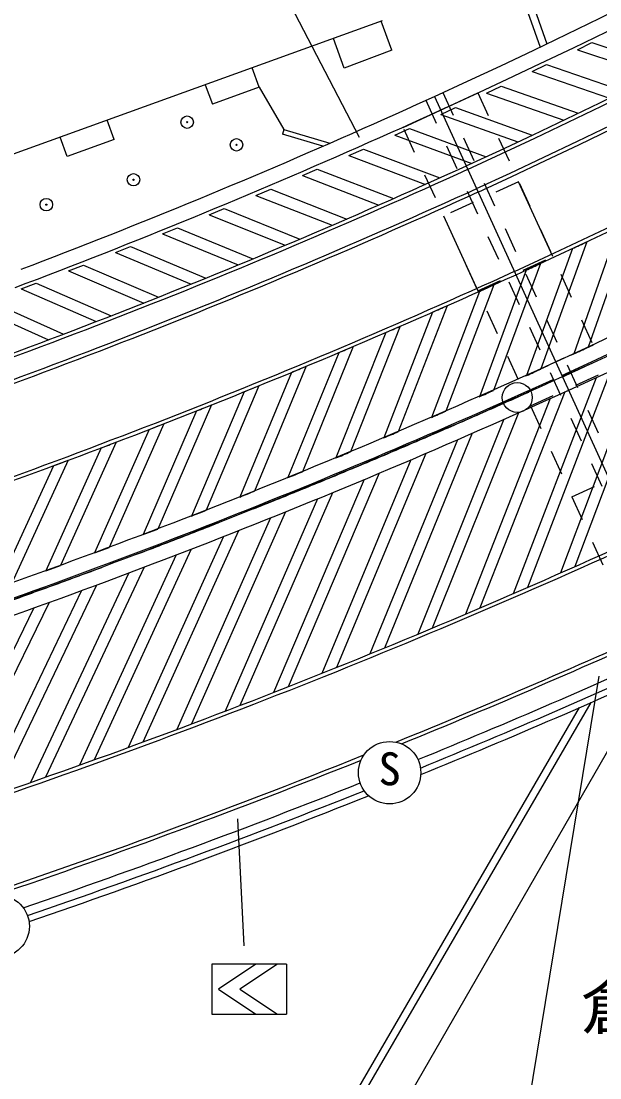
# Model space of a CAD drawing. Units: millimetres, scale not verified. Extents: x 40000 to 680000, y 20000 to 380000.
# Drawn here: x 443422 to 466617, y 231957 to 274323 of the extents above; entities that cross this region are included whole.
import ezdxf
from ezdxf.enums import TextEntityAlignment as Align

# ---------------------------------------------------------------- set-up
doc = ezdxf.new("R2010")
doc.units = ezdxf.units.MM
doc.header["$LTSCALE"] = 1000
doc.header["$PDMODE"] = 32
doc.header["$PDSIZE"] = 500
doc.linetypes.add('CHAIN', pattern=[18.5, 12, -1.5, 3.5, -1.5])
for name, color, linetype, lineweight in [('M-BGD', 7, 'Continuous', 25), ('M-BMK', 2, 'CHAIN', 13), ('M-BMK-SRVR', 3, 'Continuous', 25), ('M-STR-STR1', 1, 'Continuous', 25), ('M-STR-STRC', 7, 'Continuous', 25), ('M-STR-STRD', 171, 'Continuous', 25)]:
    doc.layers.add(name, color=color, linetype=linetype, lineweight=lineweight)
doc.layers.add('M-BGD-HTXT', color=7, linetype='Continuous')
doc.styles.add('ＭＳ ゴシック', font='')
doc.styles.get('ＭＳ ゴシック').set_extended_font_data('MS Gothic')

msp = doc.modelspace()

# ---------------------------------------------------------------- linework, layer by layer
at = {"layer": 'M-BGD'}
for p, q in [((462574, 278834), (464494, 273413)), ((462292, 278732), (464221, 273283)), ((457897, 274335), (432033, 264992)), ((458274, 273160), (457855, 274320)), ((456366, 272434), (455935, 273626)), ((465719, 273178), (466297, 273460)), ((466297, 273460), (469400, 272425)), ((458274, 273160), (456366, 272434)), ((465719, 273178), (468830, 272140)), ((452966, 271674), (452685, 272452)), ((463902, 272300), (464482, 272578)), ((464482, 272578), (467575, 271520)), ((463902, 272300), (467003, 271240)), ((450804, 271773), (451085, 270995)), ((452966, 271674), (451085, 270995)), ((452966, 271674), (453950, 269978)), ((462079, 271436), (462660, 271710)), ((462660, 271710), (465744, 270629)), ((458736, 270063), (461730, 271451)), ((459642, 271149), (460057, 270239)), ((460324, 271461), (460739, 270552)), ((461730, 271451), (462145, 270541)), ((462079, 271436), (465169, 270353)), ((459548, 270446), (460233, 270759)), ((460248, 270586), (460832, 270855)), ((460832, 270855), (463906, 269752)), ((447147, 269575), (446867, 270351)), ((459111, 270248), (459548, 270446)), ((460248, 270586), (463329, 269481)), ((453950, 269978), (453894, 269786)), ((453950, 269978), (455799, 269430)), ((458238, 269855), (458675, 270051)), ((458403, 269753), (458991, 270017)), ((458675, 270051), (459111, 270248)), ((459193, 269062), (458778, 269972)), ((458991, 270017), (462061, 268889)), ((445266, 268895), (444986, 269671)), ((447147, 269575), (445266, 268895)), ((455515, 269306), (453894, 269786)), ((456925, 269270), (457363, 269464)), ((457363, 269464), (457800, 269659)), ((457800, 269659), (458238, 269855)), ((458403, 269753), (461482, 268622)), ((461154, 269642), (461569, 268732)), ((462560, 269631), (462976, 268722)), ((456048, 268884), (456486, 269077)), ((456486, 269077), (456925, 269270)), ((456552, 268934), (457142, 269193)), ((457142, 269193), (460206, 268041)), ((460472, 269329), (460888, 268420)), ((455169, 268502), (455609, 268692)), ((455609, 268692), (456048, 268884)), ((456552, 268934), (459623, 267779)), ((454290, 268122), (454730, 268311)), ((454694, 268129), (455286, 268384)), ((454730, 268311), (455169, 268502)), ((455286, 268384), (458341, 267209)), ((453408, 267746), (453849, 267933)), ((453849, 267933), (454290, 268122)), ((454694, 268129), (457756, 266951)), ((460023, 267243), (459608, 268153)), ((461984, 267822), (462400, 266912)), ((463357, 267885), (462448, 267470)), ((464727, 264883), (463357, 267885)), ((463391, 267812), (463806, 266902)), ((452084, 267187), (452526, 267372)), ((452526, 267372), (452967, 267559)), ((452830, 267338), (453425, 267588)), ((452830, 267338), (455884, 266137)), ((452967, 267559), (453408, 267746)), ((453425, 267588), (456470, 266390)), ((461303, 267510), (461718, 266600)), ((451200, 266818), (451642, 267002)), ((451642, 267002), (452084, 267187)), ((461538, 267055), (460628, 266640)), ((450314, 266453), (450757, 266635)), ((450757, 266635), (451200, 266818)), ((450961, 266560), (451557, 266806)), ((450961, 266560), (454005, 265336)), ((451557, 266806), (454594, 265585)), ((460355, 266515), (461725, 263513)), ((448983, 265911), (449427, 266091)), ((449427, 266091), (449871, 266271)), ((449871, 266271), (450314, 266453)), ((460853, 265423), (460438, 266333)), ((467368, 266084), (465573, 260983)), ((467942, 266360), (466143, 261248)), ((448094, 265553), (448538, 265732)), ((448538, 265732), (448983, 265911)), ((449086, 265797), (449683, 266039)), ((449086, 265797), (452120, 264551)), ((449683, 266039), (452711, 264795)), ((462133, 265690), (462548, 264780)), ((462815, 266003), (463230, 265093)), ((464221, 265992), (464636, 265083)), ((447203, 265199), (447649, 265376)), ((447205, 265049), (447804, 265286)), ((447649, 265376), (448094, 265553)), ((447804, 265286), (450822, 264019)), ((466091, 265476), (464254, 260377)), ((445866, 264674), (446312, 264848)), ((446312, 264848), (446758, 265023)), ((446758, 265023), (447203, 265199)), ((447205, 265049), (450230, 263779)), ((465516, 265205), (463683, 260117)), ((444972, 264327), (445419, 264500)), ((445318, 264314), (445919, 264546)), ((445419, 264500), (445866, 264674)), ((445919, 264546), (448928, 263257)), ((461683, 263604), (461268, 264514)), ((464234, 264606), (462359, 259521)), ((463544, 264343), (464454, 264758)), ((443630, 263814), (444077, 263984)), ((444077, 263984), (444525, 264155)), ((444525, 264155), (444972, 264327)), ((445318, 264314), (448334, 263021)), ((463657, 264339), (461786, 259265)), ((463645, 264183), (464060, 263273)), ((465051, 264173), (465466, 263263)), ((443182, 263644), (443630, 263814)), ((443426, 263594), (444029, 263822)), ((443426, 263594), (446432, 262278)), ((444029, 263822), (447028, 262509)), ((462368, 263751), (460443, 258685)), ((461725, 263513), (462635, 263928)), ((462963, 263871), (463378, 262961)), ((442133, 263111), (445122, 261776)), ((461788, 263490), (459867, 258434)), ((441528, 262888), (444524, 261550)), ((460496, 262913), (458533, 257861)), ((462514, 261784), (462098, 262694)), ((459914, 262656), (457956, 257615)), ((464475, 262364), (464890, 261454)), ((465881, 262353), (466296, 261443)), ((458034, 261837), (456039, 256811)), ((458618, 262089), (456618, 257052)), ((463793, 262051), (464208, 261141)), ((456149, 261031), (454115, 256020)), ((456734, 261280), (454697, 256257)), ((466346, 261335), (465436, 260919)), ((468884, 261150), (465617, 252458)), ((463344, 259965), (462929, 260874)), ((468301, 260877), (465041, 252202)), ((454257, 260240), (452186, 255244)), ((454845, 260484), (452770, 255477)), ((464526, 260504), (463617, 260089)), ((467049, 260297), (463717, 251620)), ((464623, 260232), (465039, 259322)), ((465305, 260544), (465720, 259634)), ((465651, 259727), (466561, 260142)), ((466464, 260028), (463139, 251369)), ((452359, 259462), (450252, 254482)), ((452949, 259702), (450837, 254711)), ((465208, 259457), (461810, 250796)), ((463831, 258896), (464741, 259312)), ((451047, 258935), (448898, 253959)), ((464621, 259193), (461230, 250549)), ((463831, 258896), (464246, 257987)), ((450456, 258699), (448312, 253735)), ((463357, 258621), (459897, 249986)), ((466135, 258724), (466551, 257815)), ((449140, 258181), (446954, 253222)), ((462768, 258359), (459316, 249743)), ((465454, 258412), (465869, 257502)), ((448547, 257950), (446366, 253002)), ((461501, 257800), (457979, 249190)), ((446633, 257215), (444414, 252284)), ((447227, 257442), (445004, 252499)), ((460910, 257542), (457396, 248951)), ((459046, 256738), (455470, 248173)), ((459639, 256992), (456055, 248408)), ((464661, 257077), (465076, 256167)), ((444713, 256495), (442458, 251580)), ((445309, 256717), (443049, 251791)), ((466284, 256592), (466699, 255683)), ((457176, 255948), (453538, 247409)), ((457771, 256197), (454125, 247640)), ((465492, 255257), (466401, 255672)), ((455301, 255171), (451601, 246659)), ((455897, 255416), (452190, 246885)), ((465492, 255257), (465907, 254348)), ((454018, 254649), (450249, 246145)), ((453419, 254408), (449659, 245923)), ((452133, 253895), (448303, 245419)), ((451533, 253658), (447711, 245201)), ((466322, 253438), (466737, 252528)), ((450243, 253155), (446351, 244707)), ((449641, 252923), (445758, 244494)), ((447744, 252201), (443800, 243800)), ((448347, 252429), (444395, 244009)), ((446446, 251716), (442434, 243325)), ((445841, 251492), (441837, 243120)), ((444541, 251017), (440467, 242655)), ((443934, 250798), (439870, 242455)), ((454876, 227390), (466262, 247003)), ((454617, 227541), (465797, 246799)), ((467760, 246520), (455839, 225811))]:
    msp.add_line(p, q, dxfattribs=at)
for points in [[(459891, 270603), (459983, 270645), (460419, 270845), (460573, 270915)], [(465017, 259368), (465109, 259410), (465545, 259610), (465699, 259681)]]:
    msp.add_lwpolyline(points, dxfattribs=at)
for centre in [(450077, 270271), (452054, 269364), (447926, 267964), (444430, 266965)]:
    msp.add_circle(centre, 25, dxfattribs=at)
for centre, radius, start, end in [((349995, 512438), 265634, 294.51928, 314.76767), ((348413, 514191), 270350, 294.67004, 314.7423), ((348413, 514191), 270500, 294.67004, 314.74221), ((348413, 514191), 271350, 294.67004, 314.74171), ((348413, 514191), 271500, 294.67004, 314.74162), ((348413, 514191), 275000, 294.67004, 314.73961), ((348413, 514191), 275150, 294.67004, 314.73952), ((348866, 514811), 270724, 288.09902, 294.53075), ((348866, 514811), 270874, 288.09902, 294.53075), ((348866, 514811), 271724, 288.18225, 294.53075), ((348866, 514811), 271874, 288.18225, 294.53075), ((348413, 514191), 275150, 295.1883, 295.32082), ((348413, 514191), 275150, 294.7613, 294.89382), ((348866, 514811), 275374, 288.22505, 294.53075), ((348866, 514811), 275524, 288.22505, 294.53075), ((348866, 514811), 275524, 294.19502, 294.32736), ((348866, 514811), 275524, 293.7686, 293.90094), ((348866, 514811), 275524, 293.34217, 293.47451), ((348866, 514811), 275524, 292.91574, 293.04808), ((348413, 514191), 279000, 294.83003, 294.95896), ((348871, 514830), 279374, 294.44861, 294.60243), ((348866, 514811), 275524, 292.48932, 292.62165), ((348413, 514191), 279000, 294.40302, 294.53195), ((348866, 514811), 275524, 292.06289, 292.19523), ((348413, 514191), 279000, 293.97601, 294.10494), ((348866, 514811), 275524, 291.63646, 291.7688), ((348866, 514811), 279374, 293.41079, 293.53954), ((348866, 514811), 275524, 291.21003, 291.34237), ((348866, 514811), 279374, 292.98436, 293.11312), ((348866, 514811), 275524, 290.78361, 290.91595), ((348866, 514811), 279374, 292.55793, 292.68669), ((348866, 514811), 275524, 290.35718, 290.48952), ((348866, 514811), 279374, 292.13151, 292.26026), ((348866, 514811), 279374, 291.70508, 291.83384), ((348866, 514811), 279374, 291.27865, 291.40741), ((348866, 514811), 279374, 290.85222, 290.98098), ((348875, 514824), 287167, 288.05925, 294.52908), ((348875, 514824), 287317, 288.05925, 294.52908), ((348866, 514811), 279374, 290.4258, 290.55455), ((348866, 514811), 279374, 289.99937, 290.12813), ((348866, 514811), 290824, 292.13324, 294.53075), ((348866, 514811), 290974, 292.16969, 294.53075), ((348871, 514830), 291824, 292.2403, 294.52553), ((348871, 514830), 292174, 292.23365, 294.52553), ((348866, 514811), 290824, 288.29817, 291.86203), ((348866, 514811), 290974, 288.75176, 291.82559), ((348871, 514830), 291824, 288.92285, 291.75004), ((348871, 514830), 292174, 288.93412, 291.7567)]:
    msp.add_arc(centre, radius, start, end, dxfattribs=at)
for p in [(450077, 270271), (450077, 270271), (452054, 269364), (452054, 269364), (447926, 267964), (447926, 267964), (444430, 266965), (444430, 266965)]:
    msp.add_point(p, dxfattribs=at)
at = {"layer": 'M-BMK'}
msp.add_arc((348883, 514785), 280000, 287.98259, 314.46025, dxfattribs=at)
at = {"layer": 'M-BMK-SRVR'}
msp.add_circle((463306, 259233), 600, dxfattribs=at)
at = {"layer": 'M-STR-STR1'}
for p, q in [((459300, 270993), (459984, 271305)), ((459983, 271305), (470256, 248789)), ((458429, 270598), (458865, 270795)), ((458865, 270795), (459300, 270993)), ((457557, 270207), (457993, 270403)), ((457993, 270403), (458429, 270598)), ((456683, 269819), (457120, 270013)), ((457120, 270013), (457557, 270207)), ((455808, 269434), (456246, 269626)), ((456246, 269626), (456683, 269819)), ((454493, 268863), (454932, 269052)), ((454932, 269052), (455370, 269243)), ((455370, 269243), (455808, 269434)), ((453614, 268486), (454054, 268674)), ((454054, 268674), (454493, 268863)), ((452735, 268112), (453175, 268298)), ((453175, 268298), (453614, 268486)), ((451853, 267741), (452294, 267926)), ((452294, 267926), (452735, 268112)), ((450529, 267190), (450971, 267373)), ((450971, 267373), (451412, 267556)), ((451412, 267556), (451853, 267741)), ((449645, 266827), (450087, 267008)), ((450087, 267008), (450529, 267190)), ((448759, 266467), (449202, 266647)), ((449202, 266647), (449645, 266827)), ((447428, 265934), (447872, 266111)), ((447872, 266111), (448316, 266289)), ((448316, 266289), (448759, 266467)), ((446539, 265582), (446984, 265757)), ((446984, 265757), (447428, 265934)), ((445203, 265060), (445649, 265233)), ((445649, 265233), (446094, 265407)), ((446094, 265407), (446539, 265582)), ((444311, 264716), (444757, 264887)), ((444757, 264887), (445203, 265060)), ((443418, 264375), (443865, 264545)), ((443865, 264545), (444311, 264716))]:
    msp.add_line(p, q, dxfattribs=at)
for centre, radius, start, end in [((349995, 512438), 265034, 294.51926, 314.76809), ((348871, 514830), 292424, 292.2161, 294.52553), ((348871, 514830), 292424, 288.93018, 291.77425)]:
    msp.add_arc(centre, radius, start, end, dxfattribs=at)
at = {"layer": 'M-STR-STRC'}
for p, q in [((445911, 290922), (456973, 269674)), ((461014, 214167), (466583, 248062)), ((452100, 242341), (452347, 237245)), ((454062, 236515), (451062, 236515)), ((451062, 236515), (451062, 234515)), ((452831, 236515), (451331, 235515)), ((453692, 236515), (452192, 235515)), ((454062, 236515), (454062, 234515)), ((451331, 235515), (452831, 234515)), ((452192, 235515), (453692, 234515)), ((451062, 234515), (454062, 234515))]:
    msp.add_line(p, q, dxfattribs=at)
for centre in [(458190, 244192), (442503, 238035)]:
    msp.add_circle(centre, 1250, dxfattribs=at)
at = {"layer": 'M-STR-STRD'}
for centre, radius, start, end in [((348419, 514210), 279000, 294.66496, 314.73385), ((348419, 514210), 279600, 294.66266, 314.73353), ((349808, 514844), 279650, 294.34973, 314.43958), ((348871, 514830), 279374, 288.29131, 294.52556), ((348871, 514830), 279974, 288.44401, 294.44861)]:
    msp.add_arc(centre, radius, start, end, dxfattribs=at)
at = {"layer": 'M-STR-STRD', "color": 5}
for centre, radius, start, end in [((349813, 514838), 280242, 294.35353, 314.44014), ((348875, 514824), 280017, 288.44367, 294.52908), ((348875, 514824), 280617, 288.14262, 294.52908)]:
    msp.add_arc(centre, radius, start, end, dxfattribs=at)

# ---------------------------------------------------------------- texts
at = {"layer": 'M-BGD-HTXT', "insert": (465854, 233714), "char_height": 1833, "attachment_point": 7, "style": 'ＭＳ ゴシック'}
msp.add_mtext('\\T1.4;倉庫', dxfattribs=at)
at = {"layer": 'M-STR-STRC', "style": 'ＭＳ ゴシック'}
msp.add_text('S', height=1320, dxfattribs=at).set_placement((458190, 243292), align=Align.BOTTOM_CENTER)

doc.saveas('drawing.dxf')
